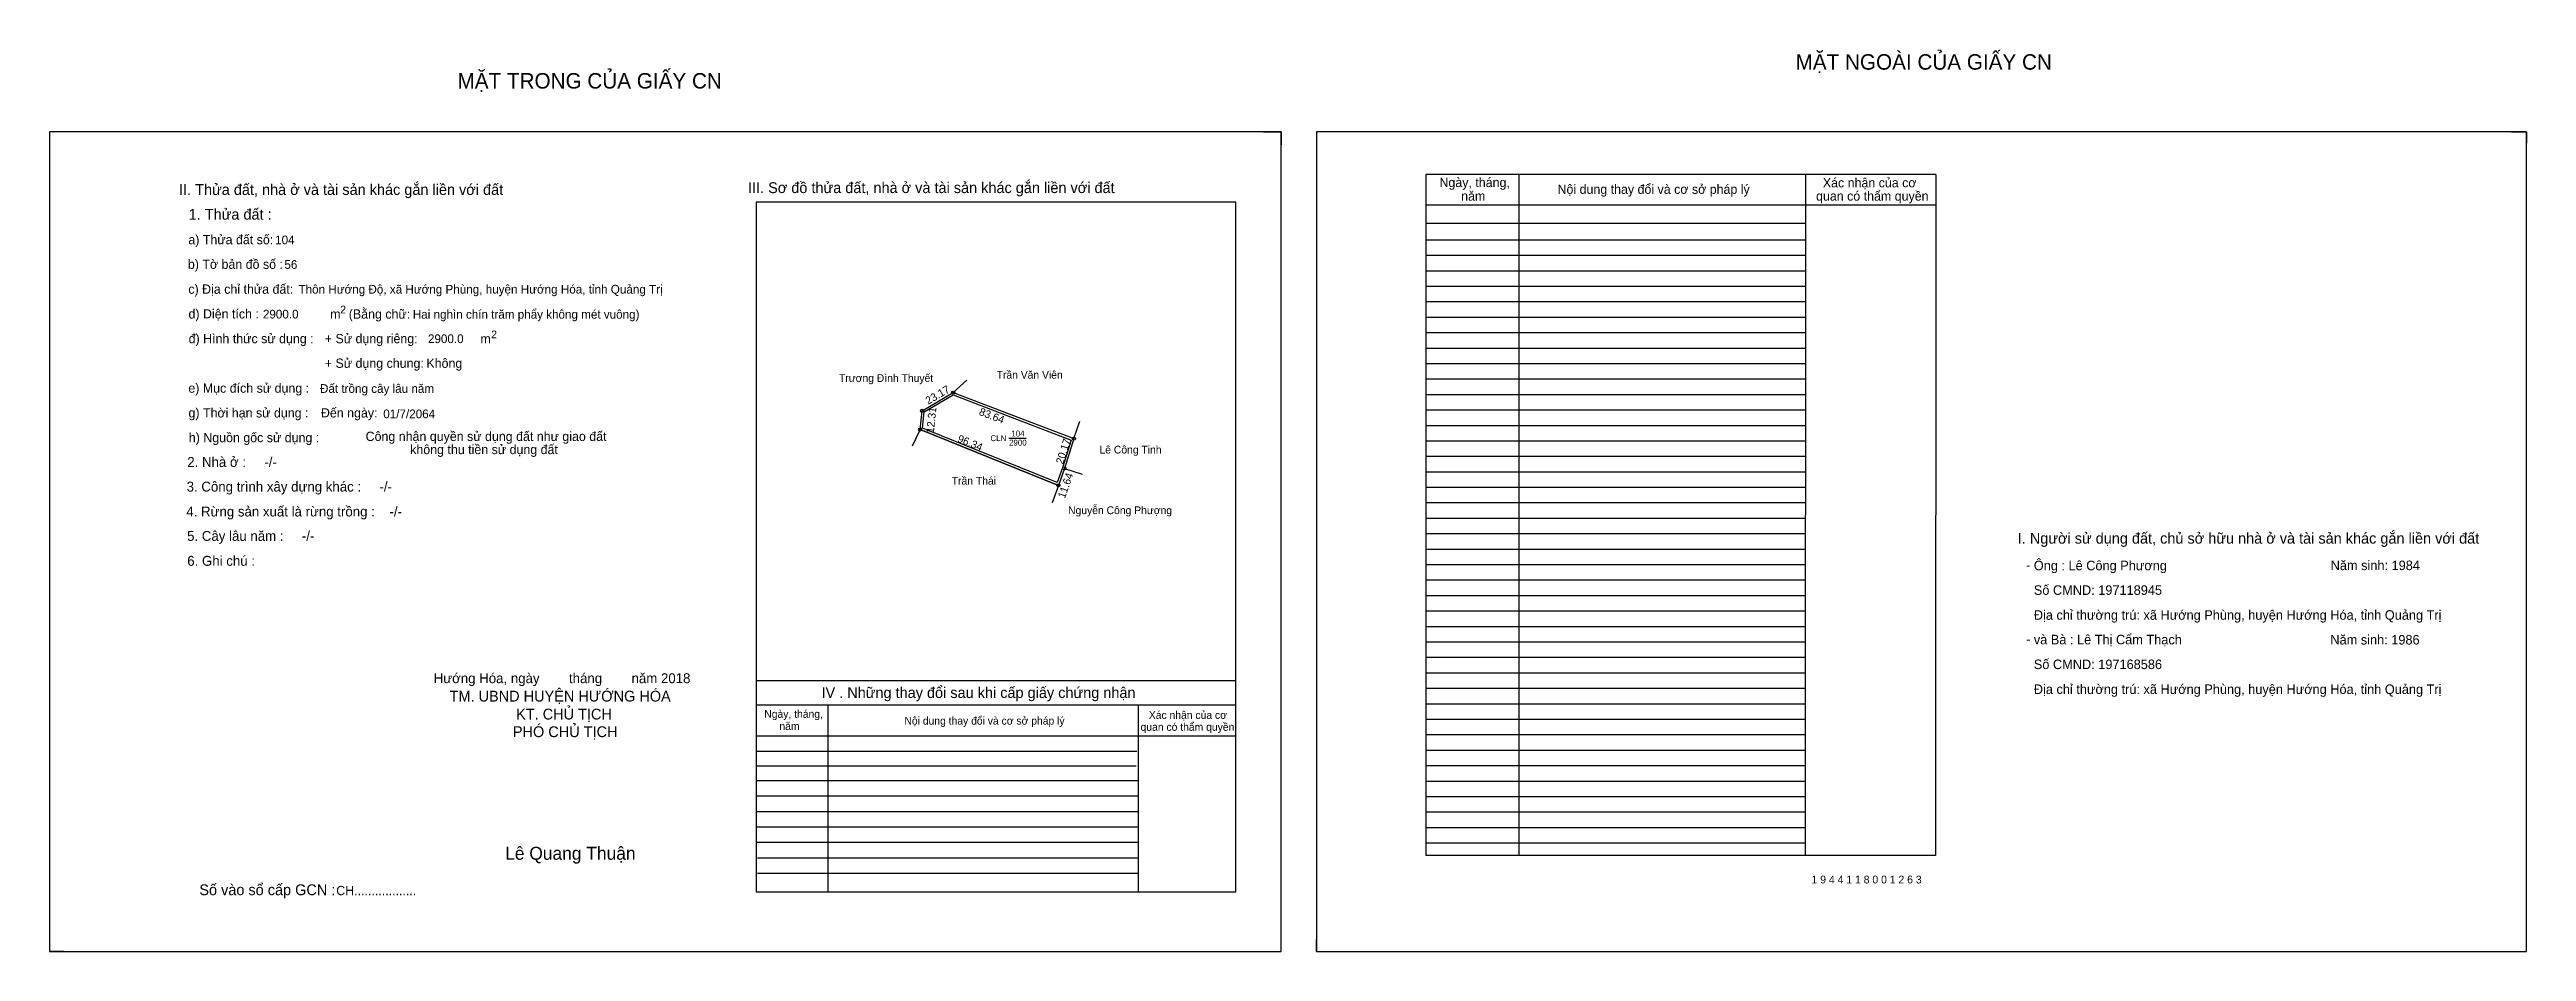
# Model space of a CAD drawing. Extents: x 531961 to 535467, y 1848256 to 1848840.
# Drawn here: x 533866 to 535467, y 1848256 to 1848840 of the extents above.
import ezdxf

# ---------------------------------------------------------------- set-up
doc = ezdxf.new("R2010")
doc.units = 0
for name, color, linetype in [('Default', 7, 'Continuous'), ('Level 10', 7, 'Continuous'), ('Level 11', 7, 'Continuous'), ('Level 13', 7, 'Continuous'), ('Level 27', 7, 'Continuous'), ('Level 49', 7, 'Continuous'), ('Level 55', 7, 'Continuous'), ('Level 6', 7, 'Continuous'), ('Level 60', 7, 'Continuous'), ('Level 7', 7, 'Continuous'), ('Level 8', 7, 'Continuous'), ('Level 9', 7, 'Continuous')]:
    doc.layers.add(name, color=color, linetype=linetype)

msp = doc.modelspace()

# ---------------------------------------------------------------- linework, layer by layer
at = {"layer": 'Level 10'}
for p, q in [((534651, 1848786.5), (534662.3, 1848786.5)), ((534662.3, 1848786.5), (534662.3, 1848778.1)), ((535457.8, 1848786.5), (535467.4, 1848786.5)), ((535467.4, 1848786.5), (535467.4, 1848779.1)), ((534429, 1848594), (534518.3, 1848557.9)), ((533866.2, 1848264.3), (533866.2, 1848256.5)), ((533875.4, 1848256.5), (533866.2, 1848256.5)), ((534685.1, 1848256.5), (534685.1, 1848264.3)), ((534685.1, 1848256.5), (534692.2, 1848256.5))]:
    msp.add_line(p, q, dxfattribs=at)
for points in [[(533866.2, 1848256.5), (534662.3, 1848256.5), (534662.3, 1848786.5), (533866.2, 1848786.5)], [(534685.1, 1848256.5), (535467.4, 1848256.5), (535467.4, 1848786.5), (534685.1, 1848786.5)], [(534430.3, 1848606.2), (534450.3, 1848617.9), (534528.4, 1848588.1), (534522.2, 1848568.9), (534518.3, 1848557.9), (534429, 1848594)], [(534431.6, 1848605.4), (534450.4, 1848616.4), (534526.7, 1848587.2), (534520.9, 1848569.3), (534517.5, 1848559.7), (534430.5, 1848594.9)]]:
    msp.add_lwpolyline(points, close=True, dxfattribs=at)
at = {"layer": 'Level 11'}
for centre in [(534450.3, 1848617.9), (534430.3, 1848606.2), (534430.3, 1848606.2), (534429, 1848594), (534528.4, 1848588.1), (534522.2, 1848568.9), (534518.3, 1848557.9)]:
    msp.add_circle(centre, 1, dxfattribs=at)
at = {"layer": 'Level 27'}
for p, q in [((534450.3, 1848617.9), (534459.1, 1848626)), ((534429, 1848594), (534423.8, 1848583.2)), ((534528.4, 1848588.1), (534532.3, 1848599.4)), ((534518.3, 1848557.9), (534514.3, 1848546.6)), ((534522.2, 1848568.9), (534533.6, 1848565.2))]:
    msp.add_line(p, q, dxfattribs=at)
at = {"layer": 'Level 7'}
for p, q in [((535001.1, 1848716.5), (534755.9, 1848716.5)), ((535001.1, 1848706.5), (534755.9, 1848706.5)), ((535001.1, 1848696.5), (534755.9, 1848696.5)), ((535001.1, 1848686.5), (534755.9, 1848686.5)), ((535001.1, 1848676.5), (534755.9, 1848676.5)), ((535001.1, 1848666.5), (534755.9, 1848666.5)), ((535001.1, 1848656.5), (534755.9, 1848656.5)), ((535001.1, 1848646.5), (534755.9, 1848646.5)), ((535001.1, 1848636.5), (534755.9, 1848636.5)), ((535001.1, 1848626.5), (534755.9, 1848626.5)), ((535001.1, 1848616.5), (534755.9, 1848616.5)), ((535001.1, 1848606.5), (534755.9, 1848606.5)), ((535001.1, 1848596.5), (534755.9, 1848596.5)), ((535001.1, 1848586.5), (534755.9, 1848586.5)), ((535001.1, 1848576.5), (534755.9, 1848576.5)), ((535001.1, 1848566.5), (534755.9, 1848566.5)), ((535001.1, 1848556.5), (534755.9, 1848556.5)), ((535001.1, 1848546.5), (534755.9, 1848546.5)), ((535001.1, 1848536.5), (534755.9, 1848536.5)), ((535001.1, 1848526.5), (534755.9, 1848526.5)), ((535001.1, 1848516.5), (534755.9, 1848516.5)), ((535001.1, 1848506.5), (534755.9, 1848506.5)), ((535001.1, 1848496.5), (534755.9, 1848496.5)), ((535001.1, 1848486.5), (534755.9, 1848486.5)), ((535001.1, 1848476.5), (534755.9, 1848476.5)), ((535001.1, 1848466.5), (534755.9, 1848466.5)), ((535001.1, 1848456.5), (534755.9, 1848456.5)), ((535001.1, 1848446.5), (534755.9, 1848446.5)), ((535001.1, 1848436.5), (534755.9, 1848436.5)), ((535001.1, 1848426.5), (534755.9, 1848426.5)), ((535001.1, 1848416.5), (534755.9, 1848416.5)), ((535001.1, 1848406.5), (534755.9, 1848406.5)), ((535001.1, 1848396.5), (534755.9, 1848396.5)), ((534569.1, 1848385.8), (534323, 1848385.8)), ((535001.1, 1848386.5), (534755.9, 1848386.5)), ((534568.6, 1848376.3), (534323, 1848376.3)), ((534569.9, 1848366.9), (534323, 1848366.9)), ((535001.1, 1848376.5), (534755.9, 1848376.5)), ((535001.1, 1848366.5), (534755.9, 1848366.5)), ((534569.9, 1848356.9), (534323, 1848356.9)), ((534569.9, 1848346.9), (534323, 1848346.9)), ((535001.1, 1848356.5), (534755.9, 1848356.5)), ((535001.1, 1848346.5), (534755.9, 1848346.5)), ((534569.9, 1848336.9), (534323, 1848336.9)), ((535001.1, 1848336.5), (534755.9, 1848336.5)), ((534569.9, 1848326.9), (534323, 1848326.9)), ((534569.9, 1848316.9), (534323.8, 1848316.9)), ((535001.1, 1848326.5), (534755.9, 1848326.5)), ((534569.9, 1848306.9), (534323.8, 1848306.9))]:
    msp.add_line(p, q, dxfattribs=at)
at = {"layer": 'Level 8'}
for p, q in [((535085.5, 1848759), (534755.9, 1848759)), ((534755.9, 1848759), (534755.9, 1848318.5)), ((534815.9, 1848759), (534815.9, 1848318.5)), ((535001.3, 1848758.8), (535001.1, 1848318.5)), ((535085.5, 1848759), (535085.4, 1848318.5)), ((534633, 1848741.1), (534323, 1848741.1)), ((534323, 1848741.1), (534323, 1848295.1)), ((534633, 1848295.1), (534633, 1848741.1)), ((535085.5, 1848739), (534755.9, 1848739)), ((535001.1, 1848727.2), (534755.9, 1848727.2)), ((534633, 1848431.5), (534323, 1848431.5)), ((534633, 1848415.8), (534323, 1848415.8)), ((534369.2, 1848415.8), (534369.2, 1848295.1)), ((534569.9, 1848415.8), (534569.9, 1848295.1)), ((534633, 1848395.8), (534323, 1848395.8)), ((535085.4, 1848318.5), (534755.9, 1848318.5)), ((534323, 1848295.1), (534633, 1848295.1))]:
    msp.add_line(p, q, dxfattribs=at)
at = {"layer": 'Level 9'}
msp.add_line((534486.4, 1848588.4), (534497.6, 1848588.4), dxfattribs=at)

# ---------------------------------------------------------------- texts
at = {"layer": 'Default'}
for s, p in [('e) Mục đích sử dụng :', (533955.9, 1848617.8)), ('g) Thời hạn sử dụng :', (533956, 1848601.8)), ('Đến ngày:', (534041.6, 1848601.8)), ('h) Nguồn gốc sử dụng :', (533956.2, 1848585.8)), ('Công nhận quyền sử dụng đất như giao đất', (534070.5, 1848586.6)), ('không thu tiền sử dụng đất', (534099.3, 1848578.1))]:
    msp.add_text(s, height=6, dxfattribs=at).set_placement(p)
at = {"layer": 'Level 13'}
for s, p in [('CLN', (534474.4, 1848586.5)), ('2900', (534486.4, 1848583.6)), ('104', (534487.9, 1848589.5))]:
    msp.add_text(s, height=3.84, dxfattribs=at).set_placement(p)
at = {"layer": 'Level 49'}
for s, rotation, p in [('23.17', 30.3276, (534434.2, 1848610)), ('12.31', 84.03, (534437.8, 1848591.6)), ('83.64', 339.0904, (534466.6, 1848603.6)), ('96.34', 338.0064, (534452.6, 1848586.2)), ('20.17', 72.0411, (534521.3, 1848571.2)), ('11.64', 70.631, (534522.5, 1848549.1))]:
    msp.add_text(s, height=5, rotation=rotation, dxfattribs=at).set_placement(p)
at = {"layer": 'Level 55'}
for s, height, p in [('1', 0.8, (534450, 1848617.9)), ('91', 0.22, (534450.1, 1848617.7)), ('91', 0.22, (534450.1, 1848617.7)), ('0', 0.22, (534450.2, 1848617.7)), ('0', 0.22, (534450.2, 1848617.7)), ('6', 0.8, (534430, 1848606.2)), ('0', 0.22, (534430.2, 1848606)), ('0', 0.22, (534430.2, 1848606)), ('5', 0.8, (534428.7, 1848594)), ('0', 0.22, (534428.9, 1848593.8)), ('0', 0.22, (534428.9, 1848593.8)), ('0', 0.22, (534428.9, 1848593.8)), ('2', 0.8, (534528.1, 1848588.1)), ('105', 0.22, (534528.2, 1848587.8)), ('91', 0.22, (534528.3, 1848587.8)), ('91', 0.22, (534528.3, 1848587.8)), ('3', 0.8, (534521.9, 1848568.9)), ('4', 0.8, (534518, 1848557.9)), ('129', 0.22, (534518.1, 1848557.7)), ('0', 0.22, (534518.2, 1848557.7)), ('105', 0.22, (534521.9, 1848568.7)), ('129', 0.22, (534521.9, 1848568.7))]:
    msp.add_text(s, height=height, dxfattribs=at).set_placement(p)
at = {"layer": 'Level 6'}
for s, height, p in [('104', 5.63, (534012, 1848713.8)), ('56', 5.63, (534018, 1848697.9)), ('Thôn Hướng Độ, xã Hướng Phùng, huyện Hướng Hóa, tỉnh Quảng Trị', 5.64, (534027.1, 1848681.9)), ('2900.0', 5.63, (534004.1, 1848665.8)), ('Hai nghìn chín trăm phẩy không mét vuông)', 5.632, (534101, 1848665.7)), ('2900.0', 5.63, (534110.8, 1848649.9)), ('Đất trồng cây lâu năm', 5.64, (534041, 1848617.7)), ('01/7/2064', 5.64, (534081.9, 1848601.3)), ('Ông : Lê Công Phương', 6.16, (535148.9, 1848503)), ('Năm sinh: 1984', 6.16, (535340.8, 1848503.1)), ('Số CMND: 197118945', 6.16, (535148.9, 1848487.1)), ('Địa chỉ thường trú: xã Hướng Phùng, huyện Hướng Hóa, tỉnh Quảng Trị', 6.16, (535148.9, 1848471)), ('và Bà : Lê Thị Cẩm Thạch', 6.16, (535148.9, 1848455.1)), ('Năm sinh: 1986', 6.16, (535340.6, 1848455)), ('Số CMND: 197168586', 6.16, (535148.9, 1848439.1)), ('Địa chỉ thường trú: xã Hướng Phùng, huyện Hướng Hóa, tỉnh Quảng Trị', 6.16, (535148.9, 1848423)), ('1 9 4 4 1 1 8 0 0 1 2 6 3', 5.04, (535005.2, 1848300.5))]:
    msp.add_text(s, height=height, dxfattribs=at).set_placement(p)
at = {"layer": 'Level 60'}
for s, p in [('Trương Đình Thuyết', (534376.5, 1848624.8)), ('Trần Văn Viên', (534478.4, 1848626.9)), ('Lê Công Tinh', (534544.9, 1848578.5)), ('Trần Thái', (534449.4, 1848558.4)), ('Nguyễn Công Phượng', (534524.6, 1848539.3))]:
    msp.add_text(s, height=5, dxfattribs=at).set_placement(p)
at = {"layer": 'Level 7'}
for s, height, p in [('MẶT TRONG CỦA GIẤY CN', 10, (534129.9, 1848814.5)), ('MẶT NGOÀI CỦA GIẤY CN', 10, (534994.9, 1848826.7)), ('II. Thửa đất, nhà ở và tài sản khác gắn liền với đất', 7, (533949.9, 1848745.7)), ('III. Sơ đồ thửa đất, nhà ở và tài sản khác gắn liền với đất', 7, (534317.7, 1848746.9)), ('Ngày, tháng,', 6, (534764.7, 1848750.8)), ('năm', 6, (534778.7, 1848742)), ('Nội dung thay đổi và cơ sở pháp lý', 6, (534841, 1848746.4)), (' quan có thẩm quyền', 6, (535005.9, 1848742)), ('Xác nhận của cơ', 6, (535012.5, 1848750.6)), ('1. Thửa đất :', 7, (533956.1, 1848729.7)), ('a) Thửa đất số:', 6, (533955.9, 1848713.8)), ('b) Tờ bản đồ số :', 6, (533955.6, 1848697.9)), ('c) Địa chỉ thửa đất:', 6, (533955.9, 1848681.8)), ('d) Diện tích :', 6, (533956, 1848665.8)), ('m', 6, (534047.6, 1848665.7)), ('2', 5, (534054.1, 1848669.1)), ('(Bằng chữ:', 6, (534059.6, 1848665.7)), ('đ) Hình thức sử dụng :', 6, (533956.1, 1848649.8)), ('+ Sử dụng riêng:', 6, (534044.1, 1848649.8)), ('m', 6, (534144.7, 1848649.7)), ('2', 5, (534151.7, 1848653)), ('+ Sử dụng chung:', 6, (534044.1, 1848633.9)), ('Không', 6, (534109.8, 1848633.9)), ('2. Nhà ở :     -/-', 6.4, (533955.2, 1848569.8)), ('3. Công trình xây dựng khác :     -/-', 6.4, (533954.8, 1848553.9)), ('4. Rừng sản xuất là rừng trồng :    -/-', 6.4, (533954.6, 1848537.8)), ('5. Cây lâu năm :     -/-', 6.4, (533955.1, 1848522)), ('I. Người sử dụng đất, chủ sở hữu nhà ở và tài sản khác gắn liền với đất', 7, (535138.5, 1848520.2)), ('6. Ghi chú :', 6.4, (533955.2, 1848505.9)), ('-', 6.4, (535143.8, 1848503.2)), ('-', 6.4, (535143.9, 1848455.3)), ('Hướng Hóa, ngày        tháng        năm 2018', 6.4, (534114.5, 1848430)), ('TM. UBND HUYỆN HƯỚNG HÓA', 7, (534124.8, 1848418.1)), ('IV . Những thay đổi sau khi cấp giấy chứng nhận', 7, (534365.2, 1848420.4)), ('KT. CHỦ TỊCH', 7, (534167.8, 1848406.5)), ('Ngày, tháng,', 5, (534328.2, 1848407.6)), ('Xác nhận của cơ', 5, (534576.8, 1848406.9)), ('PHÓ CHỦ TỊCH', 7, (534165.7, 1848395.1)), ('năm', 5, (534338, 1848399.7)), ('Nội dung thay đổi và cơ sở pháp lý', 5, (534418.8, 1848403.2)), (' quan có thẩm quyền', 5, (534569.6, 1848399.2)), ('Lê Quang Thuận', 8.4, (534160.7, 1848315.8)), ('Số vào sổ cấp GCN :', 7, (533963, 1848292.9)), ('CH..................', 6, (534051.5, 1848292.9))]:
    msp.add_text(s, height=height, dxfattribs=at).set_placement(p)

doc.saveas('drawing.dxf')
